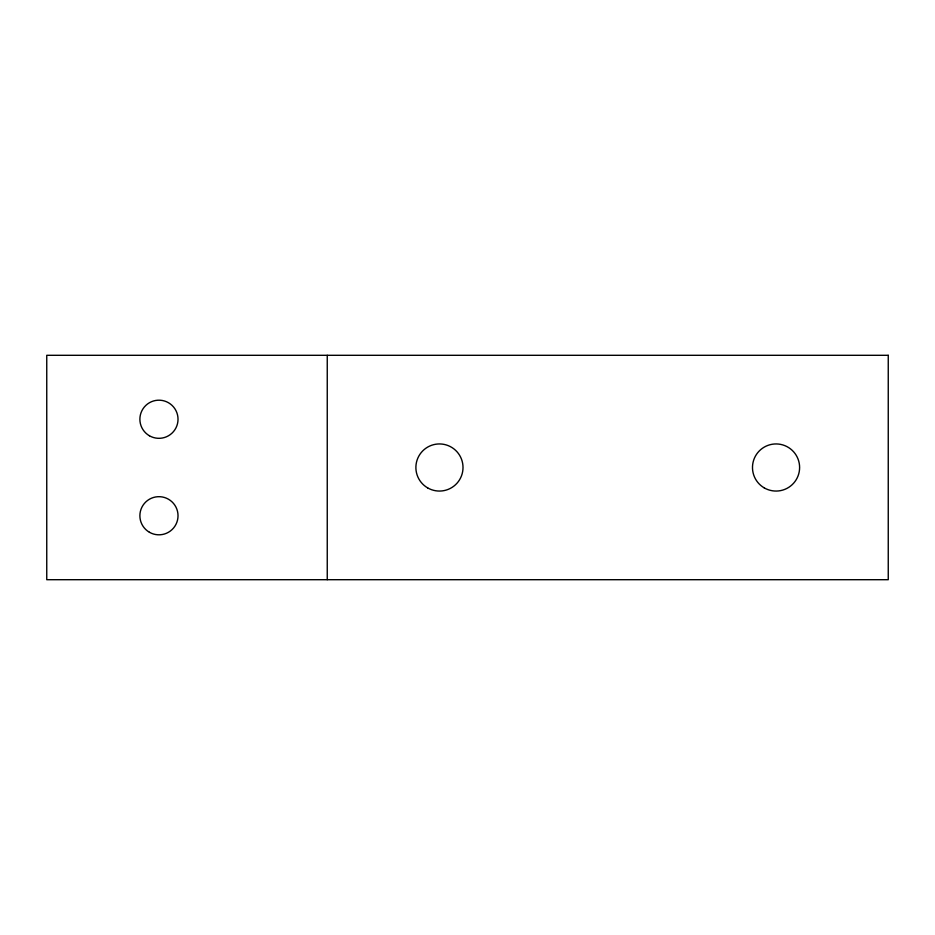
<?xml version="1.0" encoding="UTF-8"?>
<svg xmlns="http://www.w3.org/2000/svg" width="935" height="935" viewBox="0 0 935 935"><rect width="100%" height="100%" fill="white"/><g stroke="black" fill="none" stroke-linecap="round" stroke-linejoin="round"><path stroke-width="1.4" d="M327.25 355.3L327.25 579.7M888.25 355.3L46.75 355.3L46.75 579.7L888.25 579.7L888.25 355.3M149.413 435.768A19.074 19.074 0 0 0 178.024 419.254A19.074 19.074 0 0 0 149.413 402.74A19.074 19.074 0 0 0 149.413 435.768M149.413 532.26A19.074 19.074 0 0 0 178.024 515.746A19.074 19.074 0 0 0 149.413 499.232A19.074 19.074 0 0 0 149.413 532.26M427.669 487.906A23.562 23.562 0 0 0 463.012 467.5A23.562 23.562 0 0 0 427.669 447.094A23.562 23.562 0 0 0 427.669 487.906M764.269 487.906A23.562 23.562 0 0 0 799.612 467.5A23.562 23.562 0 0 0 764.269 447.094A23.562 23.562 0 0 0 764.269 487.906"/></g></svg>
